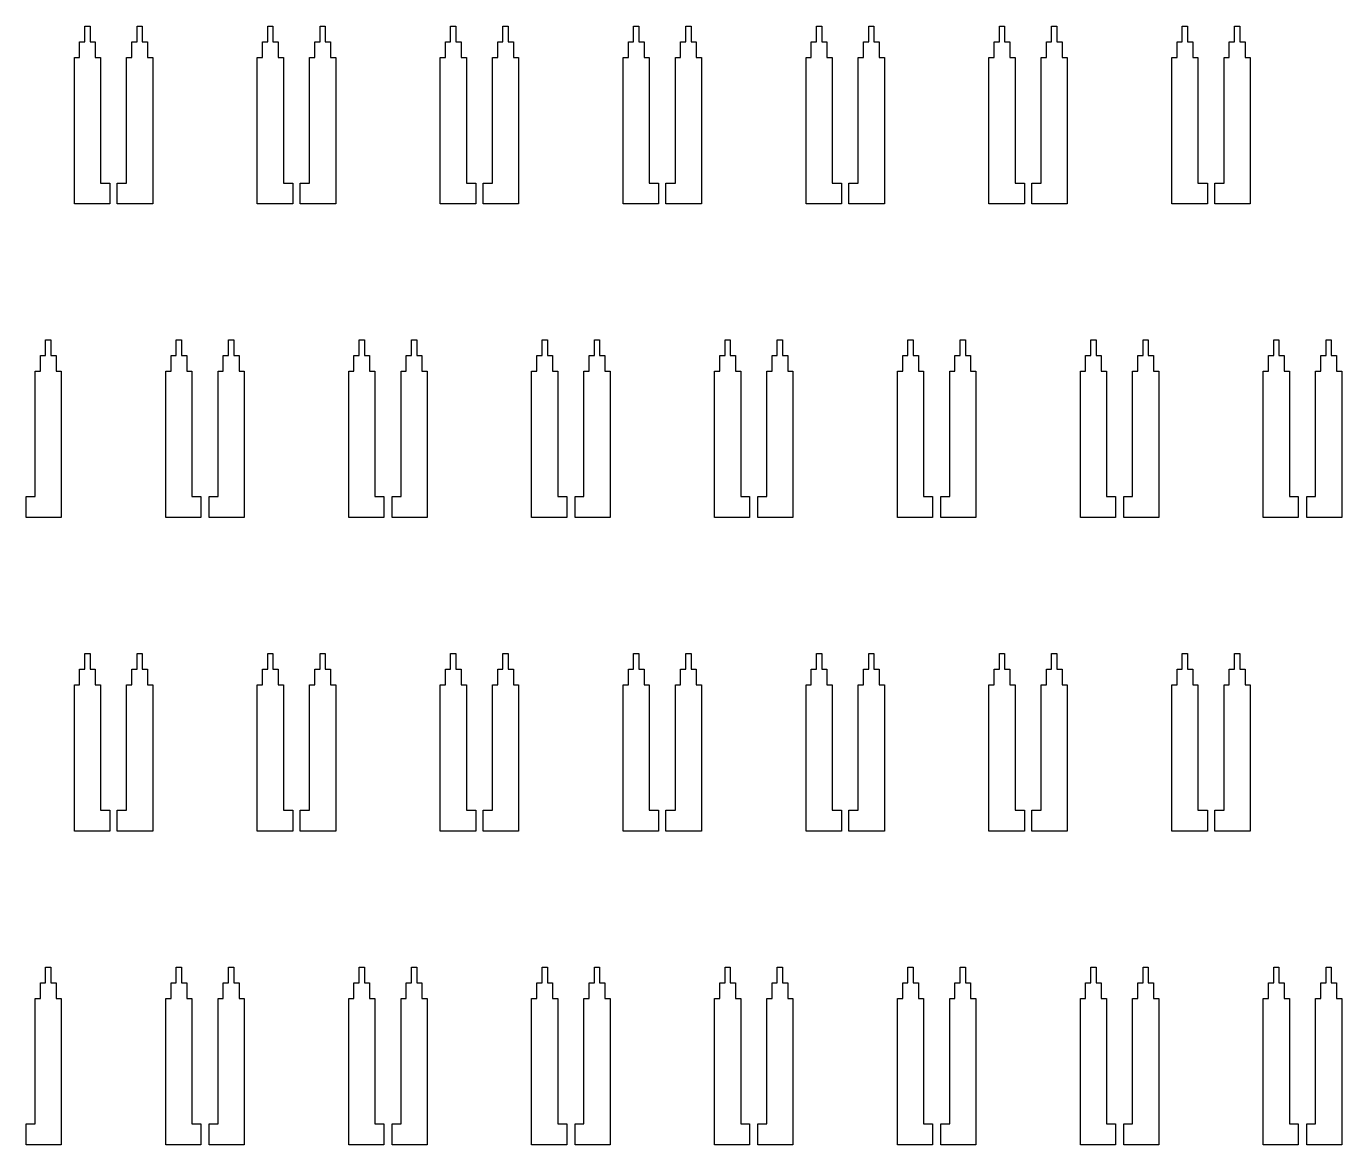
# Model space of a CAD drawing. Extents: x -38350 to 38650, y -35000 to 36000.
# Drawn here: x 20247.8 to 20499.5, y -22494 to -22280 of the extents above; entities that cross this region are included whole.
import ezdxf

# ---------------------------------------------------------------- set-up
doc = ezdxf.new("R2010")
doc.units = 0
doc.header["$MEASUREMENT"] = 0

msp = doc.modelspace()

# ---------------------------------------------------------------- linework, layer by layer
for p, q in [((20259, -22283), (20259, -22280)), ((20259, -22280), (20260, -22280)), ((20260, -22280), (20260, -22283)), ((20269, -22283), (20269, -22280)), ((20269, -22280), (20270, -22280)), ((20270, -22280), (20270, -22283)), ((20294, -22283), (20294, -22280)), ((20294, -22280), (20295, -22280)), ((20295, -22280), (20295, -22283)), ((20304, -22283), (20304, -22280)), ((20304, -22280), (20305, -22280)), ((20305, -22280), (20305, -22283)), ((20329, -22283), (20329, -22280)), ((20329, -22280), (20330, -22280)), ((20330, -22280), (20330, -22283)), ((20339, -22283), (20339, -22280)), ((20339, -22280), (20340, -22280)), ((20340, -22280), (20340, -22283)), ((20364, -22283), (20364, -22280)), ((20364, -22280), (20365, -22280)), ((20365, -22280), (20365, -22283)), ((20374, -22283), (20374, -22280)), ((20374, -22280), (20375, -22280)), ((20375, -22280), (20375, -22283)), ((20399, -22283), (20399, -22280)), ((20399, -22280), (20400, -22280)), ((20400, -22280), (20400, -22283)), ((20409, -22283), (20409, -22280)), ((20409, -22280), (20410, -22280)), ((20410, -22280), (20410, -22283)), ((20434, -22283), (20434, -22280)), ((20434, -22280), (20435, -22280)), ((20435, -22280), (20435, -22283)), ((20444, -22283), (20444, -22280)), ((20444, -22280), (20445, -22280)), ((20445, -22280), (20445, -22283)), ((20469, -22283), (20469, -22280)), ((20469, -22280), (20470, -22280)), ((20470, -22280), (20470, -22283)), ((20479, -22283), (20479, -22280)), ((20479, -22280), (20480, -22280)), ((20480, -22280), (20480, -22283)), ((20258, -22286), (20258, -22283)), ((20258, -22283), (20259, -22283)), ((20260, -22283), (20261, -22283)), ((20261, -22283), (20261, -22286)), ((20268, -22286), (20268, -22283)), ((20268, -22283), (20269, -22283)), ((20270, -22283), (20271, -22283)), ((20271, -22283), (20271, -22286)), ((20293, -22286), (20293, -22283)), ((20293, -22283), (20294, -22283)), ((20295, -22283), (20296, -22283)), ((20296, -22283), (20296, -22286)), ((20303, -22286), (20303, -22283)), ((20303, -22283), (20304, -22283)), ((20305, -22283), (20306, -22283)), ((20306, -22283), (20306, -22286)), ((20328, -22286), (20328, -22283)), ((20328, -22283), (20329, -22283)), ((20330, -22283), (20331, -22283)), ((20331, -22283), (20331, -22286)), ((20338, -22286), (20338, -22283)), ((20338, -22283), (20339, -22283)), ((20340, -22283), (20341, -22283)), ((20341, -22283), (20341, -22286)), ((20363, -22286), (20363, -22283)), ((20363, -22283), (20364, -22283)), ((20365, -22283), (20366, -22283)), ((20366, -22283), (20366, -22286)), ((20373, -22286), (20373, -22283)), ((20373, -22283), (20374, -22283)), ((20375, -22283), (20376, -22283)), ((20376, -22283), (20376, -22286)), ((20398, -22286), (20398, -22283)), ((20398, -22283), (20399, -22283)), ((20400, -22283), (20401, -22283)), ((20401, -22283), (20401, -22286)), ((20408, -22286), (20408, -22283)), ((20408, -22283), (20409, -22283)), ((20410, -22283), (20411, -22283)), ((20411, -22283), (20411, -22286)), ((20433, -22286), (20433, -22283)), ((20433, -22283), (20434, -22283)), ((20435, -22283), (20436, -22283)), ((20436, -22283), (20436, -22286)), ((20443, -22286), (20443, -22283)), ((20443, -22283), (20444, -22283)), ((20445, -22283), (20446, -22283)), ((20446, -22283), (20446, -22286)), ((20468, -22286), (20468, -22283)), ((20468, -22283), (20469, -22283)), ((20470, -22283), (20471, -22283)), ((20471, -22283), (20471, -22286)), ((20478, -22286), (20478, -22283)), ((20478, -22283), (20479, -22283)), ((20480, -22283), (20481, -22283)), ((20481, -22283), (20481, -22286)), ((20257, -22314), (20257, -22286)), ((20257, -22286), (20258, -22286)), ((20261, -22286), (20262, -22286)), ((20262, -22286), (20262, -22310)), ((20267, -22310), (20267, -22286)), ((20267, -22286), (20268, -22286)), ((20271, -22286), (20272, -22286)), ((20272, -22286), (20272, -22314)), ((20292, -22314), (20292, -22286)), ((20292, -22286), (20293, -22286)), ((20296, -22286), (20297, -22286)), ((20297, -22286), (20297, -22310)), ((20302, -22310), (20302, -22286)), ((20302, -22286), (20303, -22286)), ((20306, -22286), (20307, -22286)), ((20307, -22286), (20307, -22314)), ((20327, -22314), (20327, -22286)), ((20327, -22286), (20328, -22286)), ((20331, -22286), (20332, -22286)), ((20332, -22286), (20332, -22310)), ((20337, -22310), (20337, -22286)), ((20337, -22286), (20338, -22286)), ((20341, -22286), (20342, -22286)), ((20342, -22286), (20342, -22314)), ((20362, -22314), (20362, -22286)), ((20362, -22286), (20363, -22286)), ((20366, -22286), (20367, -22286)), ((20367, -22286), (20367, -22310)), ((20372, -22310), (20372, -22286)), ((20372, -22286), (20373, -22286)), ((20376, -22286), (20377, -22286)), ((20377, -22286), (20377, -22314)), ((20397, -22314), (20397, -22286)), ((20397, -22286), (20398, -22286)), ((20401, -22286), (20402, -22286)), ((20402, -22286), (20402, -22310)), ((20407, -22310), (20407, -22286)), ((20407, -22286), (20408, -22286)), ((20411, -22286), (20412, -22286)), ((20412, -22286), (20412, -22314)), ((20432, -22314), (20432, -22286)), ((20432, -22286), (20433, -22286)), ((20436, -22286), (20437, -22286)), ((20437, -22286), (20437, -22310)), ((20442, -22310), (20442, -22286)), ((20442, -22286), (20443, -22286)), ((20446, -22286), (20447, -22286)), ((20447, -22286), (20447, -22314)), ((20467, -22314), (20467, -22286)), ((20467, -22286), (20468, -22286)), ((20471, -22286), (20472, -22286)), ((20472, -22286), (20472, -22310)), ((20477, -22310), (20477, -22286)), ((20477, -22286), (20478, -22286)), ((20481, -22286), (20482, -22286)), ((20482, -22286), (20482, -22314)), ((20262, -22310), (20263.8, -22310)), ((20263.8, -22310), (20263.8, -22314)), ((20265.2, -22314), (20265.2, -22310)), ((20265.2, -22310), (20267, -22310)), ((20297, -22310), (20298.8, -22310)), ((20298.8, -22310), (20298.8, -22314)), ((20300.2, -22314), (20300.2, -22310)), ((20300.2, -22310), (20302, -22310)), ((20332, -22310), (20333.8, -22310)), ((20333.8, -22310), (20333.8, -22314)), ((20335.2, -22314), (20335.2, -22310)), ((20335.2, -22310), (20337, -22310)), ((20367, -22310), (20368.8, -22310)), ((20368.8, -22310), (20368.8, -22314)), ((20370.2, -22314), (20370.2, -22310)), ((20370.2, -22310), (20372, -22310)), ((20402, -22310), (20403.8, -22310)), ((20403.8, -22310), (20403.8, -22314)), ((20405.2, -22314), (20405.2, -22310)), ((20405.2, -22310), (20407, -22310)), ((20437, -22310), (20438.8, -22310)), ((20438.8, -22310), (20438.8, -22314)), ((20440.2, -22314), (20440.2, -22310)), ((20440.2, -22310), (20442, -22310)), ((20472, -22310), (20473.8, -22310)), ((20473.8, -22310), (20473.8, -22314)), ((20475.2, -22314), (20475.2, -22310)), ((20475.2, -22310), (20477, -22310)), ((20263.8, -22314), (20257, -22314)), ((20272, -22314), (20265.2, -22314)), ((20298.8, -22314), (20292, -22314)), ((20307, -22314), (20300.2, -22314)), ((20333.8, -22314), (20327, -22314)), ((20342, -22314), (20335.2, -22314)), ((20368.8, -22314), (20362, -22314)), ((20377, -22314), (20370.2, -22314)), ((20403.8, -22314), (20397, -22314)), ((20412, -22314), (20405.2, -22314)), ((20438.8, -22314), (20432, -22314)), ((20447, -22314), (20440.2, -22314)), ((20473.8, -22314), (20467, -22314)), ((20482, -22314), (20475.2, -22314)), ((20251.5, -22343), (20251.5, -22340)), ((20251.5, -22340), (20252.5, -22340)), ((20252.5, -22340), (20252.5, -22343)), ((20276.5, -22343), (20276.5, -22340)), ((20276.5, -22340), (20277.5, -22340)), ((20277.5, -22340), (20277.5, -22343)), ((20286.5, -22343), (20286.5, -22340)), ((20286.5, -22340), (20287.5, -22340)), ((20287.5, -22340), (20287.5, -22343)), ((20311.5, -22343), (20311.5, -22340)), ((20311.5, -22340), (20312.5, -22340)), ((20312.5, -22340), (20312.5, -22343)), ((20321.5, -22343), (20321.5, -22340)), ((20321.5, -22340), (20322.5, -22340)), ((20322.5, -22340), (20322.5, -22343)), ((20346.5, -22343), (20346.5, -22340)), ((20346.5, -22340), (20347.5, -22340)), ((20347.5, -22340), (20347.5, -22343)), ((20356.5, -22343), (20356.5, -22340)), ((20356.5, -22340), (20357.5, -22340)), ((20357.5, -22340), (20357.5, -22343)), ((20381.5, -22343), (20381.5, -22340)), ((20381.5, -22340), (20382.5, -22340)), ((20382.5, -22340), (20382.5, -22343)), ((20391.5, -22343), (20391.5, -22340)), ((20391.5, -22340), (20392.5, -22340)), ((20392.5, -22340), (20392.5, -22343)), ((20416.5, -22343), (20416.5, -22340)), ((20416.5, -22340), (20417.5, -22340)), ((20417.5, -22340), (20417.5, -22343)), ((20426.5, -22343), (20426.5, -22340)), ((20426.5, -22340), (20427.5, -22340)), ((20427.5, -22340), (20427.5, -22343)), ((20451.5, -22343), (20451.5, -22340)), ((20451.5, -22340), (20452.5, -22340)), ((20452.5, -22340), (20452.5, -22343)), ((20461.5, -22343), (20461.5, -22340)), ((20461.5, -22340), (20462.5, -22340)), ((20462.5, -22340), (20462.5, -22343)), ((20486.5, -22343), (20486.5, -22340)), ((20486.5, -22340), (20487.5, -22340)), ((20487.5, -22340), (20487.5, -22343)), ((20496.5, -22343), (20496.5, -22340)), ((20496.5, -22340), (20497.5, -22340)), ((20497.5, -22340), (20497.5, -22343)), ((20250.5, -22346), (20250.5, -22343)), ((20250.5, -22343), (20251.5, -22343)), ((20252.5, -22343), (20253.5, -22343)), ((20253.5, -22343), (20253.5, -22346)), ((20275.5, -22346), (20275.5, -22343)), ((20275.5, -22343), (20276.5, -22343)), ((20277.5, -22343), (20278.5, -22343)), ((20278.5, -22343), (20278.5, -22346)), ((20285.5, -22346), (20285.5, -22343)), ((20285.5, -22343), (20286.5, -22343)), ((20287.5, -22343), (20288.5, -22343)), ((20288.5, -22343), (20288.5, -22346)), ((20310.5, -22346), (20310.5, -22343)), ((20310.5, -22343), (20311.5, -22343)), ((20312.5, -22343), (20313.5, -22343)), ((20313.5, -22343), (20313.5, -22346)), ((20320.5, -22346), (20320.5, -22343)), ((20320.5, -22343), (20321.5, -22343)), ((20322.5, -22343), (20323.5, -22343)), ((20323.5, -22343), (20323.5, -22346)), ((20345.5, -22346), (20345.5, -22343)), ((20345.5, -22343), (20346.5, -22343)), ((20347.5, -22343), (20348.5, -22343)), ((20348.5, -22343), (20348.5, -22346)), ((20355.5, -22346), (20355.5, -22343)), ((20355.5, -22343), (20356.5, -22343)), ((20357.5, -22343), (20358.5, -22343)), ((20358.5, -22343), (20358.5, -22346)), ((20380.5, -22346), (20380.5, -22343)), ((20380.5, -22343), (20381.5, -22343)), ((20382.5, -22343), (20383.5, -22343)), ((20383.5, -22343), (20383.5, -22346)), ((20390.5, -22346), (20390.5, -22343)), ((20390.5, -22343), (20391.5, -22343)), ((20392.5, -22343), (20393.5, -22343)), ((20393.5, -22343), (20393.5, -22346)), ((20415.5, -22346), (20415.5, -22343)), ((20415.5, -22343), (20416.5, -22343)), ((20417.5, -22343), (20418.5, -22343)), ((20418.5, -22343), (20418.5, -22346)), ((20425.5, -22346), (20425.5, -22343)), ((20425.5, -22343), (20426.5, -22343)), ((20427.5, -22343), (20428.5, -22343)), ((20428.5, -22343), (20428.5, -22346)), ((20450.5, -22346), (20450.5, -22343)), ((20450.5, -22343), (20451.5, -22343)), ((20452.5, -22343), (20453.5, -22343)), ((20453.5, -22343), (20453.5, -22346)), ((20460.5, -22346), (20460.5, -22343)), ((20460.5, -22343), (20461.5, -22343)), ((20462.5, -22343), (20463.5, -22343)), ((20463.5, -22343), (20463.5, -22346)), ((20485.5, -22346), (20485.5, -22343)), ((20485.5, -22343), (20486.5, -22343)), ((20487.5, -22343), (20488.5, -22343)), ((20488.5, -22343), (20488.5, -22346)), ((20495.5, -22346), (20495.5, -22343)), ((20495.5, -22343), (20496.5, -22343)), ((20497.5, -22343), (20498.5, -22343)), ((20498.5, -22343), (20498.5, -22346)), ((20249.5, -22370), (20249.5, -22346)), ((20249.5, -22346), (20250.5, -22346)), ((20253.5, -22346), (20254.5, -22346)), ((20254.5, -22346), (20254.5, -22374)), ((20274.5, -22374), (20274.5, -22346)), ((20274.5, -22346), (20275.5, -22346)), ((20278.5, -22346), (20279.5, -22346)), ((20279.5, -22346), (20279.5, -22370)), ((20284.5, -22370), (20284.5, -22346)), ((20284.5, -22346), (20285.5, -22346)), ((20288.5, -22346), (20289.5, -22346)), ((20289.5, -22346), (20289.5, -22374)), ((20309.5, -22374), (20309.5, -22346)), ((20309.5, -22346), (20310.5, -22346)), ((20313.5, -22346), (20314.5, -22346)), ((20314.5, -22346), (20314.5, -22370)), ((20319.5, -22370), (20319.5, -22346)), ((20319.5, -22346), (20320.5, -22346)), ((20323.5, -22346), (20324.5, -22346)), ((20324.5, -22346), (20324.5, -22374)), ((20344.5, -22374), (20344.5, -22346)), ((20344.5, -22346), (20345.5, -22346)), ((20348.5, -22346), (20349.5, -22346)), ((20349.5, -22346), (20349.5, -22370)), ((20354.5, -22370), (20354.5, -22346)), ((20354.5, -22346), (20355.5, -22346)), ((20358.5, -22346), (20359.5, -22346)), ((20359.5, -22346), (20359.5, -22374)), ((20379.5, -22374), (20379.5, -22346)), ((20379.5, -22346), (20380.5, -22346)), ((20383.5, -22346), (20384.5, -22346)), ((20384.5, -22346), (20384.5, -22370)), ((20389.5, -22370), (20389.5, -22346)), ((20389.5, -22346), (20390.5, -22346)), ((20393.5, -22346), (20394.5, -22346)), ((20394.5, -22346), (20394.5, -22374)), ((20414.5, -22374), (20414.5, -22346)), ((20414.5, -22346), (20415.5, -22346)), ((20418.5, -22346), (20419.5, -22346)), ((20419.5, -22346), (20419.5, -22370)), ((20424.5, -22370), (20424.5, -22346)), ((20424.5, -22346), (20425.5, -22346)), ((20428.5, -22346), (20429.5, -22346)), ((20429.5, -22346), (20429.5, -22374)), ((20449.5, -22374), (20449.5, -22346)), ((20449.5, -22346), (20450.5, -22346)), ((20453.5, -22346), (20454.5, -22346)), ((20454.5, -22346), (20454.5, -22370)), ((20459.5, -22370), (20459.5, -22346)), ((20459.5, -22346), (20460.5, -22346)), ((20463.5, -22346), (20464.5, -22346)), ((20464.5, -22346), (20464.5, -22374)), ((20484.5, -22374), (20484.5, -22346)), ((20484.5, -22346), (20485.5, -22346)), ((20488.5, -22346), (20489.5, -22346)), ((20489.5, -22346), (20489.5, -22370)), ((20494.5, -22370), (20494.5, -22346)), ((20494.5, -22346), (20495.5, -22346)), ((20498.5, -22346), (20499.5, -22346)), ((20499.5, -22346), (20499.5, -22374)), ((20247.8, -22374), (20247.8, -22370)), ((20247.8, -22370), (20249.5, -22370)), ((20279.5, -22370), (20281.2, -22370)), ((20281.2, -22370), (20281.2, -22374)), ((20282.8, -22374), (20282.8, -22370)), ((20282.8, -22370), (20284.5, -22370)), ((20314.5, -22370), (20316.2, -22370)), ((20316.2, -22370), (20316.2, -22374)), ((20317.8, -22374), (20317.8, -22370)), ((20317.8, -22370), (20319.5, -22370)), ((20349.5, -22370), (20351.2, -22370)), ((20351.2, -22370), (20351.2, -22374)), ((20352.8, -22374), (20352.8, -22370)), ((20352.8, -22370), (20354.5, -22370)), ((20384.5, -22370), (20386.2, -22370)), ((20386.2, -22370), (20386.2, -22374)), ((20387.8, -22374), (20387.8, -22370)), ((20387.8, -22370), (20389.5, -22370)), ((20419.5, -22370), (20421.2, -22370)), ((20421.2, -22370), (20421.2, -22374)), ((20422.8, -22374), (20422.8, -22370)), ((20422.8, -22370), (20424.5, -22370)), ((20454.5, -22370), (20456.2, -22370)), ((20456.2, -22370), (20456.2, -22374)), ((20457.8, -22374), (20457.8, -22370)), ((20457.8, -22370), (20459.5, -22370)), ((20489.5, -22370), (20491.2, -22370)), ((20491.2, -22370), (20491.2, -22374)), ((20492.8, -22374), (20492.8, -22370)), ((20492.8, -22370), (20494.5, -22370)), ((20254.5, -22374), (20247.8, -22374)), ((20281.2, -22374), (20274.5, -22374)), ((20289.5, -22374), (20282.8, -22374)), ((20316.2, -22374), (20309.5, -22374)), ((20324.5, -22374), (20317.8, -22374)), ((20351.2, -22374), (20344.5, -22374)), ((20359.5, -22374), (20352.8, -22374)), ((20386.2, -22374), (20379.5, -22374)), ((20394.5, -22374), (20387.8, -22374)), ((20421.2, -22374), (20414.5, -22374)), ((20429.5, -22374), (20422.8, -22374)), ((20456.2, -22374), (20449.5, -22374)), ((20464.5, -22374), (20457.8, -22374)), ((20491.2, -22374), (20484.5, -22374)), ((20499.5, -22374), (20492.8, -22374)), ((20259, -22403), (20259, -22400)), ((20259, -22400), (20260, -22400)), ((20260, -22400), (20260, -22403)), ((20269, -22403), (20269, -22400)), ((20269, -22400), (20270, -22400)), ((20270, -22400), (20270, -22403)), ((20294, -22403), (20294, -22400)), ((20294, -22400), (20295, -22400)), ((20295, -22400), (20295, -22403)), ((20304, -22403), (20304, -22400)), ((20304, -22400), (20305, -22400)), ((20305, -22400), (20305, -22403)), ((20329, -22403), (20329, -22400)), ((20329, -22400), (20330, -22400)), ((20330, -22400), (20330, -22403)), ((20339, -22403), (20339, -22400)), ((20339, -22400), (20340, -22400)), ((20340, -22400), (20340, -22403)), ((20364, -22403), (20364, -22400)), ((20364, -22400), (20365, -22400)), ((20365, -22400), (20365, -22403)), ((20374, -22403), (20374, -22400)), ((20374, -22400), (20375, -22400)), ((20375, -22400), (20375, -22403)), ((20399, -22403), (20399, -22400)), ((20399, -22400), (20400, -22400)), ((20400, -22400), (20400, -22403)), ((20409, -22403), (20409, -22400)), ((20409, -22400), (20410, -22400)), ((20410, -22400), (20410, -22403)), ((20434, -22403), (20434, -22400)), ((20434, -22400), (20435, -22400)), ((20435, -22400), (20435, -22403)), ((20444, -22403), (20444, -22400)), ((20444, -22400), (20445, -22400)), ((20445, -22400), (20445, -22403)), ((20469, -22403), (20469, -22400)), ((20469, -22400), (20470, -22400)), ((20470, -22400), (20470, -22403)), ((20479, -22403), (20479, -22400)), ((20479, -22400), (20480, -22400)), ((20480, -22400), (20480, -22403)), ((20258, -22406), (20258, -22403)), ((20258, -22403), (20259, -22403)), ((20260, -22403), (20261, -22403)), ((20261, -22403), (20261, -22406)), ((20268, -22406), (20268, -22403)), ((20268, -22403), (20269, -22403)), ((20270, -22403), (20271, -22403)), ((20271, -22403), (20271, -22406)), ((20293, -22406), (20293, -22403)), ((20293, -22403), (20294, -22403)), ((20295, -22403), (20296, -22403)), ((20296, -22403), (20296, -22406)), ((20303, -22406), (20303, -22403)), ((20303, -22403), (20304, -22403)), ((20305, -22403), (20306, -22403)), ((20306, -22403), (20306, -22406)), ((20328, -22406), (20328, -22403)), ((20328, -22403), (20329, -22403)), ((20330, -22403), (20331, -22403)), ((20331, -22403), (20331, -22406)), ((20338, -22406), (20338, -22403)), ((20338, -22403), (20339, -22403)), ((20340, -22403), (20341, -22403)), ((20341, -22403), (20341, -22406)), ((20363, -22406), (20363, -22403)), ((20363, -22403), (20364, -22403)), ((20365, -22403), (20366, -22403)), ((20366, -22403), (20366, -22406)), ((20373, -22406), (20373, -22403)), ((20373, -22403), (20374, -22403)), ((20375, -22403), (20376, -22403)), ((20376, -22403), (20376, -22406)), ((20398, -22406), (20398, -22403)), ((20398, -22403), (20399, -22403)), ((20400, -22403), (20401, -22403)), ((20401, -22403), (20401, -22406)), ((20408, -22406), (20408, -22403)), ((20408, -22403), (20409, -22403)), ((20410, -22403), (20411, -22403)), ((20411, -22403), (20411, -22406)), ((20433, -22406), (20433, -22403)), ((20433, -22403), (20434, -22403)), ((20435, -22403), (20436, -22403)), ((20436, -22403), (20436, -22406)), ((20443, -22406), (20443, -22403)), ((20443, -22403), (20444, -22403)), ((20445, -22403), (20446, -22403)), ((20446, -22403), (20446, -22406)), ((20468, -22406), (20468, -22403)), ((20468, -22403), (20469, -22403)), ((20470, -22403), (20471, -22403)), ((20471, -22403), (20471, -22406)), ((20478, -22406), (20478, -22403)), ((20478, -22403), (20479, -22403)), ((20480, -22403), (20481, -22403)), ((20481, -22403), (20481, -22406)), ((20257, -22434), (20257, -22406)), ((20257, -22406), (20258, -22406)), ((20261, -22406), (20262, -22406)), ((20262, -22406), (20262, -22430)), ((20267, -22430), (20267, -22406)), ((20267, -22406), (20268, -22406)), ((20271, -22406), (20272, -22406)), ((20272, -22406), (20272, -22434)), ((20292, -22434), (20292, -22406)), ((20292, -22406), (20293, -22406)), ((20296, -22406), (20297, -22406)), ((20297, -22406), (20297, -22430)), ((20302, -22430), (20302, -22406)), ((20302, -22406), (20303, -22406)), ((20306, -22406), (20307, -22406)), ((20307, -22406), (20307, -22434)), ((20327, -22434), (20327, -22406)), ((20327, -22406), (20328, -22406)), ((20331, -22406), (20332, -22406)), ((20332, -22406), (20332, -22430)), ((20337, -22430), (20337, -22406)), ((20337, -22406), (20338, -22406)), ((20341, -22406), (20342, -22406)), ((20342, -22406), (20342, -22434)), ((20362, -22434), (20362, -22406)), ((20362, -22406), (20363, -22406)), ((20366, -22406), (20367, -22406)), ((20367, -22406), (20367, -22430)), ((20372, -22430), (20372, -22406)), ((20372, -22406), (20373, -22406)), ((20376, -22406), (20377, -22406)), ((20377, -22406), (20377, -22434)), ((20397, -22434), (20397, -22406)), ((20397, -22406), (20398, -22406)), ((20401, -22406), (20402, -22406)), ((20402, -22406), (20402, -22430)), ((20407, -22430), (20407, -22406)), ((20407, -22406), (20408, -22406)), ((20411, -22406), (20412, -22406)), ((20412, -22406), (20412, -22434)), ((20432, -22434), (20432, -22406)), ((20432, -22406), (20433, -22406)), ((20436, -22406), (20437, -22406)), ((20437, -22406), (20437, -22430)), ((20442, -22430), (20442, -22406)), ((20442, -22406), (20443, -22406)), ((20446, -22406), (20447, -22406)), ((20447, -22406), (20447, -22434)), ((20467, -22434), (20467, -22406)), ((20467, -22406), (20468, -22406)), ((20471, -22406), (20472, -22406)), ((20472, -22406), (20472, -22430)), ((20477, -22430), (20477, -22406)), ((20477, -22406), (20478, -22406)), ((20481, -22406), (20482, -22406)), ((20482, -22406), (20482, -22434)), ((20262, -22430), (20263.8, -22430)), ((20263.8, -22430), (20263.8, -22434)), ((20265.2, -22434), (20265.2, -22430)), ((20265.2, -22430), (20267, -22430)), ((20297, -22430), (20298.8, -22430)), ((20298.8, -22430), (20298.8, -22434)), ((20300.2, -22434), (20300.2, -22430)), ((20300.2, -22430), (20302, -22430)), ((20332, -22430), (20333.8, -22430)), ((20333.8, -22430), (20333.8, -22434)), ((20335.2, -22434), (20335.2, -22430)), ((20335.2, -22430), (20337, -22430)), ((20367, -22430), (20368.8, -22430)), ((20368.8, -22430), (20368.8, -22434)), ((20370.2, -22434), (20370.2, -22430)), ((20370.2, -22430), (20372, -22430)), ((20402, -22430), (20403.8, -22430)), ((20403.8, -22430), (20403.8, -22434)), ((20405.2, -22434), (20405.2, -22430)), ((20405.2, -22430), (20407, -22430)), ((20437, -22430), (20438.8, -22430)), ((20438.8, -22430), (20438.8, -22434)), ((20440.2, -22434), (20440.2, -22430)), ((20440.2, -22430), (20442, -22430)), ((20472, -22430), (20473.8, -22430)), ((20473.8, -22430), (20473.8, -22434)), ((20475.2, -22434), (20475.2, -22430)), ((20475.2, -22430), (20477, -22430)), ((20263.8, -22434), (20257, -22434)), ((20272, -22434), (20265.2, -22434)), ((20298.8, -22434), (20292, -22434)), ((20307, -22434), (20300.2, -22434)), ((20333.8, -22434), (20327, -22434)), ((20342, -22434), (20335.2, -22434)), ((20368.8, -22434), (20362, -22434)), ((20377, -22434), (20370.2, -22434)), ((20403.8, -22434), (20397, -22434)), ((20412, -22434), (20405.2, -22434)), ((20438.8, -22434), (20432, -22434)), ((20447, -22434), (20440.2, -22434)), ((20473.8, -22434), (20467, -22434)), ((20482, -22434), (20475.2, -22434)), ((20251.5, -22463), (20251.5, -22460)), ((20251.5, -22460), (20252.5, -22460)), ((20252.5, -22460), (20252.5, -22463)), ((20276.5, -22463), (20276.5, -22460)), ((20276.5, -22460), (20277.5, -22460)), ((20277.5, -22460), (20277.5, -22463)), ((20286.5, -22463), (20286.5, -22460)), ((20286.5, -22460), (20287.5, -22460)), ((20287.5, -22460), (20287.5, -22463)), ((20311.5, -22463), (20311.5, -22460)), ((20311.5, -22460), (20312.5, -22460)), ((20312.5, -22460), (20312.5, -22463)), ((20321.5, -22463), (20321.5, -22460)), ((20321.5, -22460), (20322.5, -22460)), ((20322.5, -22460), (20322.5, -22463)), ((20346.5, -22463), (20346.5, -22460)), ((20346.5, -22460), (20347.5, -22460)), ((20347.5, -22460), (20347.5, -22463)), ((20356.5, -22463), (20356.5, -22460)), ((20356.5, -22460), (20357.5, -22460)), ((20357.5, -22460), (20357.5, -22463)), ((20381.5, -22463), (20381.5, -22460)), ((20381.5, -22460), (20382.5, -22460)), ((20382.5, -22460), (20382.5, -22463)), ((20391.5, -22463), (20391.5, -22460)), ((20391.5, -22460), (20392.5, -22460)), ((20392.5, -22460), (20392.5, -22463)), ((20416.5, -22463), (20416.5, -22460)), ((20416.5, -22460), (20417.5, -22460)), ((20417.5, -22460), (20417.5, -22463)), ((20426.5, -22463), (20426.5, -22460)), ((20426.5, -22460), (20427.5, -22460)), ((20427.5, -22460), (20427.5, -22463)), ((20451.5, -22463), (20451.5, -22460)), ((20451.5, -22460), (20452.5, -22460)), ((20452.5, -22460), (20452.5, -22463)), ((20461.5, -22463), (20461.5, -22460)), ((20461.5, -22460), (20462.5, -22460)), ((20462.5, -22460), (20462.5, -22463)), ((20486.5, -22463), (20486.5, -22460)), ((20486.5, -22460), (20487.5, -22460)), ((20487.5, -22460), (20487.5, -22463)), ((20496.5, -22463), (20496.5, -22460)), ((20496.5, -22460), (20497.5, -22460)), ((20497.5, -22460), (20497.5, -22463)), ((20250.5, -22466), (20250.5, -22463)), ((20250.5, -22463), (20251.5, -22463)), ((20252.5, -22463), (20253.5, -22463)), ((20253.5, -22463), (20253.5, -22466)), ((20275.5, -22466), (20275.5, -22463)), ((20275.5, -22463), (20276.5, -22463)), ((20277.5, -22463), (20278.5, -22463)), ((20278.5, -22463), (20278.5, -22466)), ((20285.5, -22466), (20285.5, -22463)), ((20285.5, -22463), (20286.5, -22463)), ((20287.5, -22463), (20288.5, -22463)), ((20288.5, -22463), (20288.5, -22466)), ((20310.5, -22466), (20310.5, -22463)), ((20310.5, -22463), (20311.5, -22463)), ((20312.5, -22463), (20313.5, -22463)), ((20313.5, -22463), (20313.5, -22466)), ((20320.5, -22466), (20320.5, -22463)), ((20320.5, -22463), (20321.5, -22463)), ((20322.5, -22463), (20323.5, -22463)), ((20323.5, -22463), (20323.5, -22466)), ((20345.5, -22466), (20345.5, -22463)), ((20345.5, -22463), (20346.5, -22463)), ((20347.5, -22463), (20348.5, -22463)), ((20348.5, -22463), (20348.5, -22466)), ((20355.5, -22466), (20355.5, -22463)), ((20355.5, -22463), (20356.5, -22463)), ((20357.5, -22463), (20358.5, -22463)), ((20358.5, -22463), (20358.5, -22466)), ((20380.5, -22466), (20380.5, -22463)), ((20380.5, -22463), (20381.5, -22463)), ((20382.5, -22463), (20383.5, -22463)), ((20383.5, -22463), (20383.5, -22466)), ((20390.5, -22466), (20390.5, -22463)), ((20390.5, -22463), (20391.5, -22463)), ((20392.5, -22463), (20393.5, -22463)), ((20393.5, -22463), (20393.5, -22466)), ((20415.5, -22466), (20415.5, -22463)), ((20415.5, -22463), (20416.5, -22463)), ((20417.5, -22463), (20418.5, -22463)), ((20418.5, -22463), (20418.5, -22466)), ((20425.5, -22466), (20425.5, -22463)), ((20425.5, -22463), (20426.5, -22463)), ((20427.5, -22463), (20428.5, -22463)), ((20428.5, -22463), (20428.5, -22466)), ((20450.5, -22466), (20450.5, -22463)), ((20450.5, -22463), (20451.5, -22463)), ((20452.5, -22463), (20453.5, -22463)), ((20453.5, -22463), (20453.5, -22466)), ((20460.5, -22466), (20460.5, -22463)), ((20460.5, -22463), (20461.5, -22463)), ((20462.5, -22463), (20463.5, -22463)), ((20463.5, -22463), (20463.5, -22466)), ((20485.5, -22466), (20485.5, -22463)), ((20485.5, -22463), (20486.5, -22463)), ((20487.5, -22463), (20488.5, -22463)), ((20488.5, -22463), (20488.5, -22466)), ((20495.5, -22466), (20495.5, -22463)), ((20495.5, -22463), (20496.5, -22463)), ((20497.5, -22463), (20498.5, -22463)), ((20498.5, -22463), (20498.5, -22466)), ((20249.5, -22490), (20249.5, -22466)), ((20249.5, -22466), (20250.5, -22466)), ((20253.5, -22466), (20254.5, -22466)), ((20254.5, -22466), (20254.5, -22494)), ((20274.5, -22494), (20274.5, -22466)), ((20274.5, -22466), (20275.5, -22466)), ((20278.5, -22466), (20279.5, -22466)), ((20279.5, -22466), (20279.5, -22490)), ((20284.5, -22490), (20284.5, -22466)), ((20284.5, -22466), (20285.5, -22466)), ((20288.5, -22466), (20289.5, -22466)), ((20289.5, -22466), (20289.5, -22494)), ((20309.5, -22494), (20309.5, -22466)), ((20309.5, -22466), (20310.5, -22466)), ((20313.5, -22466), (20314.5, -22466)), ((20314.5, -22466), (20314.5, -22490)), ((20319.5, -22490), (20319.5, -22466)), ((20319.5, -22466), (20320.5, -22466)), ((20323.5, -22466), (20324.5, -22466)), ((20324.5, -22466), (20324.5, -22494)), ((20344.5, -22494), (20344.5, -22466)), ((20344.5, -22466), (20345.5, -22466)), ((20348.5, -22466), (20349.5, -22466)), ((20349.5, -22466), (20349.5, -22490)), ((20354.5, -22490), (20354.5, -22466)), ((20354.5, -22466), (20355.5, -22466)), ((20358.5, -22466), (20359.5, -22466)), ((20359.5, -22466), (20359.5, -22494)), ((20379.5, -22494), (20379.5, -22466)), ((20379.5, -22466), (20380.5, -22466)), ((20383.5, -22466), (20384.5, -22466)), ((20384.5, -22466), (20384.5, -22490)), ((20389.5, -22490), (20389.5, -22466)), ((20389.5, -22466), (20390.5, -22466)), ((20393.5, -22466), (20394.5, -22466)), ((20394.5, -22466), (20394.5, -22494)), ((20414.5, -22494), (20414.5, -22466)), ((20414.5, -22466), (20415.5, -22466)), ((20418.5, -22466), (20419.5, -22466)), ((20419.5, -22466), (20419.5, -22490)), ((20424.5, -22490), (20424.5, -22466)), ((20424.5, -22466), (20425.5, -22466)), ((20428.5, -22466), (20429.5, -22466)), ((20429.5, -22466), (20429.5, -22494)), ((20449.5, -22494), (20449.5, -22466)), ((20449.5, -22466), (20450.5, -22466)), ((20453.5, -22466), (20454.5, -22466)), ((20454.5, -22466), (20454.5, -22490)), ((20459.5, -22490), (20459.5, -22466)), ((20459.5, -22466), (20460.5, -22466)), ((20463.5, -22466), (20464.5, -22466)), ((20464.5, -22466), (20464.5, -22494)), ((20484.5, -22494), (20484.5, -22466)), ((20484.5, -22466), (20485.5, -22466)), ((20488.5, -22466), (20489.5, -22466)), ((20489.5, -22466), (20489.5, -22490)), ((20494.5, -22490), (20494.5, -22466)), ((20494.5, -22466), (20495.5, -22466)), ((20498.5, -22466), (20499.5, -22466)), ((20499.5, -22466), (20499.5, -22494)), ((20247.8, -22494), (20247.8, -22490)), ((20247.8, -22490), (20249.5, -22490)), ((20279.5, -22490), (20281.2, -22490)), ((20281.2, -22490), (20281.2, -22494)), ((20282.8, -22494), (20282.8, -22490)), ((20282.8, -22490), (20284.5, -22490)), ((20314.5, -22490), (20316.2, -22490)), ((20316.2, -22490), (20316.2, -22494)), ((20317.8, -22494), (20317.8, -22490)), ((20317.8, -22490), (20319.5, -22490)), ((20349.5, -22490), (20351.2, -22490)), ((20351.2, -22490), (20351.2, -22494)), ((20352.8, -22494), (20352.8, -22490)), ((20352.8, -22490), (20354.5, -22490)), ((20384.5, -22490), (20386.2, -22490)), ((20386.2, -22490), (20386.2, -22494)), ((20387.8, -22494), (20387.8, -22490)), ((20387.8, -22490), (20389.5, -22490)), ((20419.5, -22490), (20421.2, -22490)), ((20421.2, -22490), (20421.2, -22494)), ((20422.8, -22494), (20422.8, -22490)), ((20422.8, -22490), (20424.5, -22490)), ((20454.5, -22490), (20456.2, -22490)), ((20456.2, -22490), (20456.2, -22494)), ((20457.8, -22494), (20457.8, -22490)), ((20457.8, -22490), (20459.5, -22490)), ((20489.5, -22490), (20491.2, -22490)), ((20491.2, -22490), (20491.2, -22494)), ((20492.8, -22494), (20492.8, -22490)), ((20492.8, -22490), (20494.5, -22490)), ((20254.5, -22494), (20247.8, -22494)), ((20281.2, -22494), (20274.5, -22494)), ((20289.5, -22494), (20282.8, -22494)), ((20316.2, -22494), (20309.5, -22494)), ((20324.5, -22494), (20317.8, -22494)), ((20351.2, -22494), (20344.5, -22494)), ((20359.5, -22494), (20352.8, -22494)), ((20386.2, -22494), (20379.5, -22494)), ((20394.5, -22494), (20387.8, -22494)), ((20421.2, -22494), (20414.5, -22494)), ((20429.5, -22494), (20422.8, -22494)), ((20456.2, -22494), (20449.5, -22494)), ((20464.5, -22494), (20457.8, -22494)), ((20491.2, -22494), (20484.5, -22494)), ((20499.5, -22494), (20492.8, -22494))]:
    msp.add_line(p, q)

doc.saveas('drawing.dxf')
